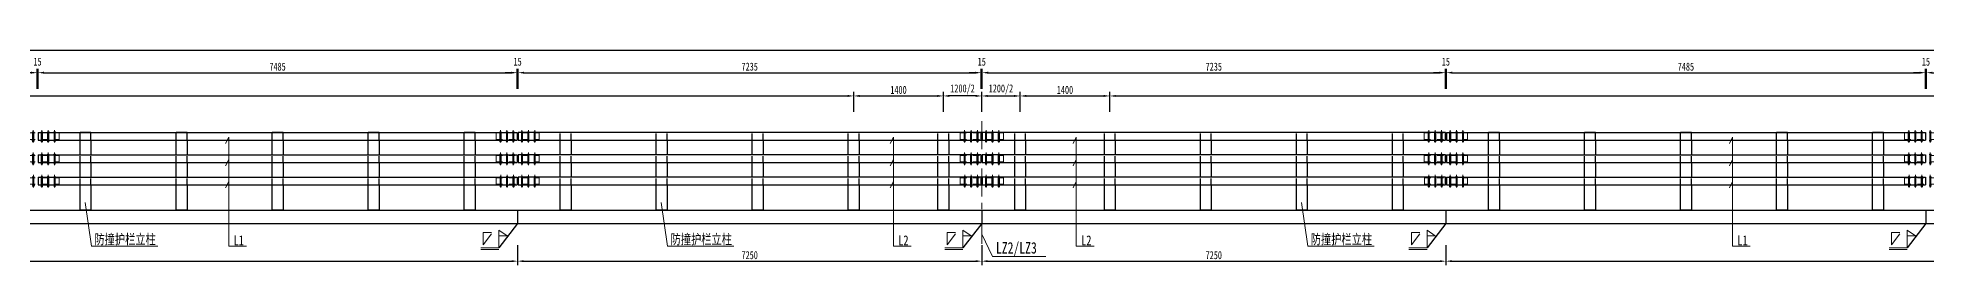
# Model space of a CAD drawing. Extents: x -904 to 1573, y -1003 to 20.
# Drawn here: x -852.98 to -823.48, y -802.41 to -798.86 of the extents above; entities that cross this region are included whole.
import ezdxf

# ---------------------------------------------------------------- set-up
doc = ezdxf.new("R2010")
doc.units = 0
doc.header["$LTSCALE"] = 5
for name, pattern in [('CENTER', [2, 1.25, -0.25, 0.25, -0.25]), ('CENTERX2', [4, 2.5, -0.5, 0.5, -0.5]), ('DASHED', [0.75, 0.5, -0.25]), ('DASHED2', [0.375, 0.25, -0.125])]:
    doc.linetypes.add(name, pattern=pattern)
doc.layers.get('0').update_dxf_attribs({"linetype": 'CONTINUOUS', "lineweight": 15})
doc.layers.get('DEFPOINTS').update_dxf_attribs({"color": 8, "linetype": 'CONTINUOUS'})
for name, color, linetype, lineweight in [('dashed', 4, 'DASHED2', 5), ('中心线', 2, 'CENTERX2', 13), ('尺寸及阴影线', 4, 'CONTINUOUS', 15), ('构造轮廓线', 3, 'CONTINUOUS', 25), ('标注', 4, 'CONTINUOUS', 15), ('点划线', 4, 'CENTER', 15), ('细实线', 7, 'CONTINUOUS', 15)]:
    doc.layers.add(name, color=color, linetype=linetype, lineweight=lineweight)
doc.styles.get("Standard").update_dxf_attribs({"font": '仿宋_GB2312.ttf', "width": 0.75})
doc.dimstyles.new('MSteel_1.0_1.0', dxfattribs={"dimtxt": 3, "dimasz": 1.2, "dimexe": 1, "dimexo": 1, "dimgap": 1, "dimtad": 3, "dimtoh": 1, "dimdec": 0, "dimzin": 0, "dimdsep": 46, "dimtxsty": 'Standard', "dimblk": 'ARCHTICK', "dimcen": 0.09, "dimclrd": 3, "dimclre": 3, "dimadec": 4, "dimazin": 0, "dimtfac": 1, "dimtdec": 0, "dimtofl": 0, "dimtmove": 0, "dimatfit": 3, "dimfxl": 1, "dimtolj": 1, "dimtzin": 0, "dimarcsym": 0})
doc.dimstyles.get("Standard").update_dxf_attribs({"dimscale": 0, "dimtxt": 2, "dimasz": 1.5, "dimexe": 1, "dimexo": 1, "dimgap": 0.5, "dimtad": 1, "dimdec": 1, "dimlfac": 100, "dimdsep": 46, "dimtxsty": 'Standard', "dimcen": 0, "dimclrd": 256, "dimclre": 256, "dimclrt": 256, "dimadec": 3, "dimazin": 2, "dimtfac": 1, "dimtdec": 1, "dimtmove": 2, "dimatfit": 3, "dimfxl": 3, "dimfxlon": 1, "dimtolj": 1, "dimtzin": 0, "dimarcsym": 0})

# ---------------------------------------------------------------- blocks, each defined once
blk = doc.blocks.new('横梁连接')
at = {"layer": 'dashed', "ltscale": 0.04}
for p, q in [((-900.238, -658.086), (-899.563, -658.086)), ((-900.238, -658.086), (-900.238, -658.186)), ((-899.563, -658.086), (-899.563, -658.186)), ((-900.238, -658.186), (-899.563, -658.186)), ((-900.238, -658.436), (-899.563, -658.436)), ((-900.238, -658.436), (-900.238, -658.536)), ((-899.563, -658.436), (-899.563, -658.536)), ((-900.238, -658.536), (-899.563, -658.536)), ((-900.235, -658.786), (-899.563, -658.786)), ((-900.235, -658.786), (-900.235, -658.886)), ((-900.235, -658.886), (-899.563, -658.886)), ((-899.563, -658.786), (-899.563, -658.886))]:
    blk.add_line(p, q, dxfattribs=at)
at = {"layer": 'dashed'}
for p, q in [((-900.153, -658.076), (-900.183, -658.076)), ((-900.177, -658.076), (-900.177, -658.225)), ((-900.159, -658.076), (-900.159, -658.225)), ((-900.053, -658.076), (-900.083, -658.076)), ((-900.077, -658.076), (-900.077, -658.225)), ((-900.059, -658.076), (-900.059, -658.225)), ((-899.953, -658.076), (-899.983, -658.076)), ((-899.977, -658.076), (-899.977, -658.225)), ((-899.959, -658.076), (-899.959, -658.225)), ((-899.848, -658.076), (-899.818, -658.076)), ((-899.842, -658.076), (-899.842, -658.225)), ((-899.824, -658.076), (-899.824, -658.225)), ((-899.748, -658.076), (-899.718, -658.076)), ((-899.742, -658.076), (-899.742, -658.225)), ((-899.724, -658.076), (-899.724, -658.225)), ((-899.648, -658.076), (-899.618, -658.076)), ((-899.642, -658.076), (-899.642, -658.225)), ((-899.624, -658.076), (-899.624, -658.225)), ((-900.153, -658.196), (-900.183, -658.196)), ((-900.183, -658.196), (-900.183, -658.208)), ((-900.183, -658.208), (-900.153, -658.208)), ((-900.153, -658.426), (-900.183, -658.426)), ((-900.177, -658.196), (-900.177, -658.208)), ((-900.177, -658.208), (-900.177, -658.225)), ((-900.159, -658.225), (-900.177, -658.225)), ((-900.177, -658.426), (-900.177, -658.575)), ((-900.159, -658.196), (-900.159, -658.208)), ((-900.159, -658.208), (-900.159, -658.225)), ((-900.159, -658.426), (-900.159, -658.575)), ((-900.153, -658.196), (-900.153, -658.208)), ((-900.053, -658.196), (-900.083, -658.196)), ((-900.083, -658.196), (-900.083, -658.208)), ((-900.083, -658.208), (-900.053, -658.208)), ((-900.053, -658.426), (-900.083, -658.426)), ((-900.077, -658.196), (-900.077, -658.208)), ((-900.077, -658.208), (-900.077, -658.225)), ((-900.059, -658.225), (-900.077, -658.225)), ((-900.077, -658.426), (-900.077, -658.575)), ((-900.059, -658.196), (-900.059, -658.208)), ((-900.059, -658.208), (-900.059, -658.225)), ((-900.059, -658.426), (-900.059, -658.575)), ((-900.053, -658.196), (-900.053, -658.208)), ((-899.953, -658.196), (-899.983, -658.196)), ((-899.983, -658.196), (-899.983, -658.208)), ((-899.983, -658.208), (-899.953, -658.208)), ((-899.953, -658.426), (-899.983, -658.426)), ((-899.977, -658.196), (-899.977, -658.208)), ((-899.977, -658.208), (-899.977, -658.225)), ((-899.959, -658.225), (-899.977, -658.225)), ((-899.977, -658.426), (-899.977, -658.575)), ((-899.959, -658.196), (-899.959, -658.208)), ((-899.959, -658.208), (-899.959, -658.225)), ((-899.959, -658.426), (-899.959, -658.575)), ((-899.953, -658.196), (-899.953, -658.208)), ((-899.848, -658.196), (-899.818, -658.196)), ((-899.848, -658.196), (-899.848, -658.208)), ((-899.818, -658.208), (-899.848, -658.208)), ((-899.848, -658.426), (-899.818, -658.426)), ((-899.842, -658.196), (-899.842, -658.208)), ((-899.842, -658.208), (-899.842, -658.225)), ((-899.842, -658.225), (-899.824, -658.225)), ((-899.842, -658.426), (-899.842, -658.575)), ((-899.824, -658.196), (-899.824, -658.208)), ((-899.824, -658.208), (-899.824, -658.225)), ((-899.824, -658.426), (-899.824, -658.575)), ((-899.818, -658.196), (-899.818, -658.208)), ((-899.748, -658.196), (-899.718, -658.196)), ((-899.748, -658.196), (-899.748, -658.208)), ((-899.718, -658.208), (-899.748, -658.208)), ((-899.748, -658.426), (-899.718, -658.426)), ((-899.742, -658.196), (-899.742, -658.208)), ((-899.742, -658.208), (-899.742, -658.225)), ((-899.742, -658.225), (-899.724, -658.225)), ((-899.742, -658.426), (-899.742, -658.575)), ((-899.724, -658.196), (-899.724, -658.208)), ((-899.724, -658.208), (-899.724, -658.225)), ((-899.724, -658.426), (-899.724, -658.575)), ((-899.718, -658.196), (-899.718, -658.208)), ((-899.648, -658.196), (-899.618, -658.196)), ((-899.648, -658.196), (-899.648, -658.208)), ((-899.618, -658.208), (-899.648, -658.208)), ((-899.648, -658.426), (-899.618, -658.426)), ((-899.642, -658.196), (-899.642, -658.208)), ((-899.642, -658.208), (-899.642, -658.225)), ((-899.642, -658.225), (-899.624, -658.225)), ((-899.642, -658.426), (-899.642, -658.575)), ((-899.624, -658.196), (-899.624, -658.208)), ((-899.624, -658.208), (-899.624, -658.225)), ((-899.624, -658.426), (-899.624, -658.575)), ((-899.618, -658.196), (-899.618, -658.208)), ((-900.153, -658.546), (-900.183, -658.546)), ((-900.183, -658.546), (-900.183, -658.558)), ((-900.183, -658.558), (-900.153, -658.558)), ((-900.177, -658.546), (-900.177, -658.558)), ((-900.177, -658.558), (-900.177, -658.575)), ((-900.159, -658.575), (-900.177, -658.575)), ((-900.159, -658.546), (-900.159, -658.558)), ((-900.159, -658.558), (-900.159, -658.575)), ((-900.153, -658.546), (-900.153, -658.558)), ((-900.053, -658.546), (-900.083, -658.546)), ((-900.083, -658.546), (-900.083, -658.558)), ((-900.083, -658.558), (-900.053, -658.558)), ((-900.077, -658.546), (-900.077, -658.558)), ((-900.077, -658.558), (-900.077, -658.575)), ((-900.059, -658.575), (-900.077, -658.575)), ((-900.059, -658.546), (-900.059, -658.558)), ((-900.059, -658.558), (-900.059, -658.575)), ((-900.053, -658.546), (-900.053, -658.558)), ((-899.953, -658.546), (-899.983, -658.546)), ((-899.983, -658.546), (-899.983, -658.558)), ((-899.983, -658.558), (-899.953, -658.558)), ((-899.977, -658.546), (-899.977, -658.558)), ((-899.977, -658.558), (-899.977, -658.575)), ((-899.959, -658.575), (-899.977, -658.575)), ((-899.959, -658.546), (-899.959, -658.558)), ((-899.959, -658.558), (-899.959, -658.575)), ((-899.953, -658.546), (-899.953, -658.558)), ((-899.848, -658.546), (-899.818, -658.546)), ((-899.848, -658.546), (-899.848, -658.558)), ((-899.818, -658.558), (-899.848, -658.558)), ((-899.842, -658.546), (-899.842, -658.558)), ((-899.842, -658.558), (-899.842, -658.575)), ((-899.842, -658.575), (-899.824, -658.575)), ((-899.824, -658.546), (-899.824, -658.558)), ((-899.824, -658.558), (-899.824, -658.575)), ((-899.818, -658.546), (-899.818, -658.558)), ((-899.748, -658.546), (-899.718, -658.546)), ((-899.748, -658.546), (-899.748, -658.558)), ((-899.718, -658.558), (-899.748, -658.558)), ((-899.742, -658.546), (-899.742, -658.558)), ((-899.742, -658.558), (-899.742, -658.575)), ((-899.742, -658.575), (-899.724, -658.575)), ((-899.724, -658.546), (-899.724, -658.558)), ((-899.724, -658.558), (-899.724, -658.575)), ((-899.718, -658.546), (-899.718, -658.558)), ((-899.648, -658.546), (-899.618, -658.546)), ((-899.648, -658.546), (-899.648, -658.558)), ((-899.618, -658.558), (-899.648, -658.558)), ((-899.642, -658.546), (-899.642, -658.558)), ((-899.642, -658.558), (-899.642, -658.575)), ((-899.642, -658.575), (-899.624, -658.575)), ((-899.624, -658.546), (-899.624, -658.558)), ((-899.624, -658.558), (-899.624, -658.575)), ((-899.618, -658.546), (-899.618, -658.558)), ((-900.15, -658.776), (-900.18, -658.776)), ((-900.15, -658.896), (-900.18, -658.896)), ((-900.18, -658.896), (-900.18, -658.908)), ((-900.18, -658.908), (-900.15, -658.908)), ((-900.175, -658.776), (-900.175, -658.925)), ((-900.175, -658.896), (-900.175, -658.908)), ((-900.175, -658.908), (-900.175, -658.925)), ((-900.157, -658.925), (-900.175, -658.925)), ((-900.157, -658.776), (-900.157, -658.925)), ((-900.157, -658.896), (-900.157, -658.908)), ((-900.157, -658.908), (-900.157, -658.925)), ((-900.15, -658.896), (-900.15, -658.908)), ((-900.05, -658.776), (-900.08, -658.776)), ((-900.05, -658.896), (-900.08, -658.896)), ((-900.08, -658.896), (-900.08, -658.908)), ((-900.08, -658.908), (-900.05, -658.908)), ((-900.075, -658.776), (-900.075, -658.925)), ((-900.075, -658.896), (-900.075, -658.908)), ((-900.075, -658.908), (-900.075, -658.925)), ((-900.057, -658.925), (-900.075, -658.925)), ((-900.057, -658.776), (-900.057, -658.925)), ((-900.057, -658.896), (-900.057, -658.908)), ((-900.057, -658.908), (-900.057, -658.925)), ((-900.05, -658.896), (-900.05, -658.908)), ((-899.95, -658.776), (-899.98, -658.776)), ((-899.95, -658.896), (-899.98, -658.896)), ((-899.98, -658.896), (-899.98, -658.908)), ((-899.98, -658.908), (-899.95, -658.908)), ((-899.975, -658.776), (-899.975, -658.925)), ((-899.975, -658.896), (-899.975, -658.908)), ((-899.975, -658.908), (-899.975, -658.925)), ((-899.957, -658.925), (-899.975, -658.925)), ((-899.957, -658.776), (-899.957, -658.925)), ((-899.957, -658.896), (-899.957, -658.908)), ((-899.957, -658.908), (-899.957, -658.925)), ((-899.95, -658.896), (-899.95, -658.908)), ((-899.848, -658.776), (-899.818, -658.776)), ((-899.848, -658.896), (-899.818, -658.896)), ((-899.848, -658.896), (-899.848, -658.908)), ((-899.818, -658.908), (-899.848, -658.908)), ((-899.842, -658.776), (-899.842, -658.925)), ((-899.842, -658.896), (-899.842, -658.908)), ((-899.842, -658.908), (-899.842, -658.925)), ((-899.842, -658.925), (-899.824, -658.925)), ((-899.824, -658.776), (-899.824, -658.925)), ((-899.824, -658.896), (-899.824, -658.908)), ((-899.824, -658.908), (-899.824, -658.925)), ((-899.818, -658.896), (-899.818, -658.908)), ((-899.748, -658.776), (-899.718, -658.776)), ((-899.748, -658.896), (-899.718, -658.896)), ((-899.748, -658.896), (-899.748, -658.908)), ((-899.718, -658.908), (-899.748, -658.908)), ((-899.742, -658.776), (-899.742, -658.925)), ((-899.742, -658.896), (-899.742, -658.908)), ((-899.742, -658.908), (-899.742, -658.925)), ((-899.742, -658.925), (-899.724, -658.925)), ((-899.724, -658.776), (-899.724, -658.925)), ((-899.724, -658.896), (-899.724, -658.908)), ((-899.724, -658.908), (-899.724, -658.925)), ((-899.718, -658.896), (-899.718, -658.908)), ((-899.648, -658.776), (-899.618, -658.776)), ((-899.648, -658.896), (-899.618, -658.896)), ((-899.648, -658.896), (-899.648, -658.908)), ((-899.618, -658.908), (-899.648, -658.908)), ((-899.642, -658.776), (-899.642, -658.925)), ((-899.642, -658.896), (-899.642, -658.908)), ((-899.642, -658.908), (-899.642, -658.925)), ((-899.642, -658.925), (-899.624, -658.925)), ((-899.624, -658.776), (-899.624, -658.925)), ((-899.624, -658.896), (-899.624, -658.908)), ((-899.624, -658.908), (-899.624, -658.925)), ((-899.618, -658.896), (-899.618, -658.908))]:
    blk.add_line(p, q, dxfattribs=at)
for centre in [(-900.168, -658.081), (-900.068, -658.081), (-899.968, -658.081), (-899.833, -658.081), (-899.733, -658.081), (-899.633, -658.081), (-900.168, -658.431), (-900.068, -658.431), (-899.968, -658.431), (-899.833, -658.431), (-899.733, -658.431), (-899.633, -658.431), (-900.165, -658.781), (-900.065, -658.781), (-899.965, -658.781), (-899.833, -658.781), (-899.733, -658.781), (-899.633, -658.781)]:
    blk.add_arc(centre, 0.0156, 16.8591, 163.1409, dxfattribs=at)
at = {"layer": '中心线', "ltscale": 40}
for p, q in [((-900.168, -658.04), (-900.168, -658.236)), ((-900.068, -658.04), (-900.068, -658.236)), ((-899.968, -658.04), (-899.968, -658.236)), ((-899.833, -658.04), (-899.833, -658.236)), ((-899.733, -658.04), (-899.733, -658.236)), ((-899.633, -658.04), (-899.633, -658.236)), ((-900.168, -658.39), (-900.168, -658.586)), ((-900.068, -658.39), (-900.068, -658.586)), ((-899.968, -658.39), (-899.968, -658.586)), ((-899.833, -658.39), (-899.833, -658.586)), ((-899.733, -658.39), (-899.733, -658.586)), ((-899.633, -658.39), (-899.633, -658.586)), ((-900.165, -658.74), (-900.165, -658.936)), ((-900.065, -658.74), (-900.065, -658.936)), ((-899.965, -658.74), (-899.965, -658.936)), ((-899.833, -658.74), (-899.833, -658.936)), ((-899.733, -658.74), (-899.733, -658.936)), ((-899.633, -658.74), (-899.633, -658.936))]:
    blk.add_line(p, q, dxfattribs=at)
blk = doc.blocks.new('HL7')
at = {"layer": '构造轮廓线'}
for p, q in [((-899.9, -658.776), (-892.415, -658.776)), ((-899.9, -658.776), (-899.9, -658.896)), ((-899.9, -658.896), (-892.415, -658.896)), ((-892.415, -658.776), (-892.415, -658.896))]:
    blk.add_line(p, q, dxfattribs=at)
blk = doc.blocks.new('L1 7.485')
at = {"layer": '标注', "color": 0}
blk.add_blockref('HL7', (899.9, 658.836), dxfattribs=at)
blk = doc.blocks.new('L2 7.235')
at = {"layer": '构造轮廓线'}
for p, q in [((0, 0.06), (0, -0.06)), ((7.235, 0.06), (0, 0.06)), ((7.235, -0.06), (7.235, 0.06)), ((0, -0.06), (7.235, -0.06))]:
    blk.add_line(p, q, dxfattribs=at)
blk = doc.blocks.new('jujhtkuki')
at = {"layer": '构造轮廓线', "linetype": 'DASHED', "ltscale": 0.01}
for p, q in [((-909.516, -658.064), (-909.516, -657.944)), ((-909.346, -658.064), (-909.346, -657.944)), ((-909.516, -658.414), (-909.516, -658.294)), ((-909.346, -658.414), (-909.346, -658.294)), ((-909.516, -658.764), (-909.516, -658.644)), ((-909.346, -658.764), (-909.346, -658.644))]:
    blk.add_line(p, q, dxfattribs=at)
at = {"layer": '构造轮廓线'}
for points in [[(-909.516, -657.944), (-909.346, -657.944)], [(-909.516, -658.294), (-909.516, -658.064)], [(-909.346, -658.064), (-909.346, -658.294)], [(-909.516, -658.644), (-909.516, -658.414)], [(-909.346, -658.414), (-909.346, -658.644)], [(-909.346, -658.764), (-909.346, -659.157), (-909.516, -659.157), (-909.516, -658.764)]]:
    blk.add_lwpolyline(points, dxfattribs=at)
blk = doc.blocks.new('*D46')
at = {"layer": 'DEFPOINTS', "color": 0, "transparency": 16777216}
for p in [(-840.238, -799.77), (-873.238, -801.551), (-840.238, -801.551)]:
    blk.add_point(p, dxfattribs=at)
at = {"layer": '尺寸及阴影线', "lineweight": -2, "transparency": 16777216}
for p, q in [((-873.238, -800.02), (-873.238, -799.707)), ((-840.238, -800.02), (-840.238, -799.707)), ((-873.144, -799.77), (-840.332, -799.77))]:
    blk.add_line(p, q, dxfattribs=at)
at = {"layer": '尺寸及阴影线', "transparency": 16777216}
for points in [[(-873.144, -799.754), (-873.144, -799.785), (-873.238, -799.77)], [(-840.332, -799.754), (-840.332, -799.785), (-840.238, -799.77)]]:
    blk.add_solid(points, dxfattribs=at)
at = {"layer": '尺寸及阴影线', "transparency": 16777216, "insert": (-856.738, -799.676), "char_height": 0.125, "attachment_point": 5}
blk.add_mtext('\\A1;22×1500', dxfattribs=at)
blk = doc.blocks.new('*D47')
at = {"layer": 'DEFPOINTS', "color": 0, "transparency": 16777216}
for p in [(-838.838, -799.77), (-840.238, -801.551), (-838.838, -801.551)]:
    blk.add_point(p, dxfattribs=at)
at = {"layer": '尺寸及阴影线', "lineweight": -2, "transparency": 16777216}
for p, q in [((-840.238, -800.02), (-840.238, -799.707)), ((-838.838, -800.02), (-838.838, -799.707)), ((-840.144, -799.77), (-838.932, -799.77))]:
    blk.add_line(p, q, dxfattribs=at)
at = {"layer": '尺寸及阴影线', "transparency": 16777216}
for points in [[(-840.144, -799.754), (-840.144, -799.785), (-840.238, -799.77)], [(-838.932, -799.754), (-838.932, -799.785), (-838.838, -799.77)]]:
    blk.add_solid(points, dxfattribs=at)
at = {"layer": '尺寸及阴影线', "transparency": 16777216, "insert": (-839.538, -799.676), "char_height": 0.125, "attachment_point": 5}
blk.add_mtext('\\A1;1400', dxfattribs=at)
blk = doc.blocks.new('*D48')
at = {"layer": 'DEFPOINTS', "color": 0, "transparency": 16777216}
for p in [(-838.838, -799.77), (-838.838, -800.338), (-838.238, -800.338)]:
    blk.add_point(p, dxfattribs=at)
at = {"layer": '尺寸及阴影线', "lineweight": -2, "transparency": 16777216}
for p, q in [((-838.838, -800.02), (-838.838, -799.707)), ((-838.238, -800.02), (-838.238, -799.707)), ((-838.332, -799.77), (-838.744, -799.77))]:
    blk.add_line(p, q, dxfattribs=at)
at = {"layer": '尺寸及阴影线', "transparency": 16777216}
for points in [[(-838.744, -799.754), (-838.744, -799.785), (-838.838, -799.77)], [(-838.332, -799.754), (-838.332, -799.785), (-838.238, -799.77)]]:
    blk.add_solid(points, dxfattribs=at)
at = {"layer": '尺寸及阴影线', "transparency": 16777216, "insert": (-838.538, -799.667), "char_height": 0.125, "attachment_point": 5}
blk.add_mtext('\\A1;1200/2', dxfattribs=at)
blk = doc.blocks.new('*D49')
at = {"layer": 'DEFPOINTS', "color": 0, "transparency": 16777216}
for p in [(-837.638, -799.77), (-838.238, -800.338), (-837.638, -800.338)]:
    blk.add_point(p, dxfattribs=at)
at = {"layer": '尺寸及阴影线', "lineweight": -2, "transparency": 16777216}
for p, q in [((-838.238, -800.02), (-838.238, -799.707)), ((-837.638, -800.02), (-837.638, -799.707)), ((-838.144, -799.77), (-837.732, -799.77))]:
    blk.add_line(p, q, dxfattribs=at)
at = {"layer": '尺寸及阴影线', "transparency": 16777216}
for points in [[(-838.144, -799.754), (-838.144, -799.785), (-838.238, -799.77)], [(-837.732, -799.754), (-837.732, -799.785), (-837.638, -799.77)]]:
    blk.add_solid(points, dxfattribs=at)
at = {"layer": '尺寸及阴影线', "transparency": 16777216, "insert": (-837.938, -799.667), "char_height": 0.125, "attachment_point": 5}
blk.add_mtext('\\A1;1200/2', dxfattribs=at)
blk = doc.blocks.new('*D53')
at = {"layer": 'DEFPOINTS', "color": 0, "transparency": 16777216}
for p in [(-845.495, -799.407), (-852.98, -800.338), (-845.495, -800.338)]:
    blk.add_point(p, dxfattribs=at)
at = {"layer": '尺寸及阴影线', "lineweight": -2, "transparency": 16777216}
for p, q in [((-852.98, -799.657), (-852.98, -799.344)), ((-852.887, -799.407), (-845.589, -799.407)), ((-845.495, -799.657), (-845.495, -799.344))]:
    blk.add_line(p, q, dxfattribs=at)
at = {"layer": '尺寸及阴影线', "transparency": 16777216}
for points in [[(-852.887, -799.391), (-852.887, -799.422), (-852.98, -799.407)], [(-845.589, -799.391), (-845.589, -799.422), (-845.495, -799.407)]]:
    blk.add_solid(points, dxfattribs=at)
at = {"layer": '尺寸及阴影线', "transparency": 16777216, "insert": (-849.238, -799.313), "char_height": 0.125, "attachment_point": 5}
blk.add_mtext('\\A1;7485', dxfattribs=at)
blk = doc.blocks.new('*D54')
at = {"layer": 'DEFPOINTS', "color": 0, "transparency": 16777216}
for p in [(-838.245, -799.407), (-845.48, -800.338), (-838.245, -800.338)]:
    blk.add_point(p, dxfattribs=at)
at = {"layer": '尺寸及阴影线', "lineweight": -2, "transparency": 16777216}
for p, q in [((-845.48, -799.657), (-845.48, -799.344)), ((-845.387, -799.407), (-838.339, -799.407)), ((-838.245, -799.657), (-838.245, -799.344))]:
    blk.add_line(p, q, dxfattribs=at)
at = {"layer": '尺寸及阴影线', "transparency": 16777216}
for points in [[(-845.387, -799.391), (-845.387, -799.422), (-845.48, -799.407)], [(-838.339, -799.391), (-838.339, -799.422), (-838.245, -799.407)]]:
    blk.add_solid(points, dxfattribs=at)
at = {"layer": '尺寸及阴影线', "transparency": 16777216, "insert": (-841.863, -799.313), "char_height": 0.125, "attachment_point": 5}
blk.add_mtext('\\A1;7235', dxfattribs=at)
blk = doc.blocks.new('*D56')
at = {"layer": 'DEFPOINTS', "color": 0, "transparency": 16777216}
for p in [(-852.98, -799.407), (-852.995, -800.338), (-852.98, -800.338)]:
    blk.add_point(p, dxfattribs=at)
at = {"layer": '尺寸及阴影线', "lineweight": -2, "transparency": 16777216}
for p, q in [((-853.089, -799.407), (-853.183, -799.407)), ((-852.995, -799.657), (-852.995, -799.344)), ((-852.995, -799.407), (-852.98, -799.407)), ((-852.98, -799.657), (-852.98, -799.344)), ((-852.887, -799.407), (-852.793, -799.407))]:
    blk.add_line(p, q, dxfattribs=at)
at = {"layer": '尺寸及阴影线', "transparency": 16777216}
for points in [[(-853.089, -799.391), (-853.089, -799.422), (-852.995, -799.407)], [(-852.887, -799.391), (-852.887, -799.422), (-852.98, -799.407)]]:
    blk.add_solid(points, dxfattribs=at)
at = {"layer": '尺寸及阴影线', "transparency": 16777216, "insert": (-852.988, -799.235), "char_height": 0.125, "attachment_point": 5}
blk.add_mtext('\\A1;15', dxfattribs=at)
blk = doc.blocks.new('*D57')
at = {"layer": 'DEFPOINTS', "color": 0, "transparency": 16777216}
for p in [(-845.48, -799.407), (-845.495, -800.338), (-845.48, -800.338)]:
    blk.add_point(p, dxfattribs=at)
at = {"layer": '尺寸及阴影线', "lineweight": -2, "transparency": 16777216}
for p, q in [((-845.589, -799.407), (-845.683, -799.407)), ((-845.495, -799.657), (-845.495, -799.344)), ((-845.495, -799.407), (-845.48, -799.407)), ((-845.48, -799.657), (-845.48, -799.344)), ((-845.387, -799.407), (-845.293, -799.407))]:
    blk.add_line(p, q, dxfattribs=at)
at = {"layer": '尺寸及阴影线', "transparency": 16777216}
for points in [[(-845.589, -799.391), (-845.589, -799.422), (-845.495, -799.407)], [(-845.387, -799.391), (-845.387, -799.422), (-845.48, -799.407)]]:
    blk.add_solid(points, dxfattribs=at)
at = {"layer": '尺寸及阴影线', "transparency": 16777216, "insert": (-845.488, -799.235), "char_height": 0.125, "attachment_point": 5}
blk.add_mtext('\\A1;15', dxfattribs=at)
blk = doc.blocks.new('*D58')
at = {"layer": 'DEFPOINTS', "color": 0, "transparency": 16777216}
for p in [(-838.23, -799.407), (-838.245, -800.338), (-838.23, -800.338)]:
    blk.add_point(p, dxfattribs=at)
at = {"layer": '尺寸及阴影线', "lineweight": -2, "transparency": 16777216}
for p, q in [((-838.339, -799.407), (-838.433, -799.407)), ((-838.245, -799.657), (-838.245, -799.344)), ((-838.245, -799.407), (-838.23, -799.407)), ((-838.23, -799.657), (-838.23, -799.344)), ((-838.137, -799.407), (-838.043, -799.407))]:
    blk.add_line(p, q, dxfattribs=at)
at = {"layer": '尺寸及阴影线', "transparency": 16777216}
for points in [[(-838.339, -799.391), (-838.339, -799.422), (-838.245, -799.407)], [(-838.137, -799.391), (-838.137, -799.422), (-838.23, -799.407)]]:
    blk.add_solid(points, dxfattribs=at)
at = {"layer": '尺寸及阴影线', "transparency": 16777216, "insert": (-838.238, -799.235), "char_height": 0.125, "attachment_point": 5}
blk.add_mtext('\\A1;15', dxfattribs=at)
blk = doc.blocks.new('*D61')
at = {"layer": 'DEFPOINTS', "color": 0, "transparency": 16777216}
for p in [(-837.638, -799.77), (-838.238, -800.338), (-837.638, -800.338)]:
    blk.add_point(p, dxfattribs=at)
at = {"layer": '尺寸及阴影线', "lineweight": -2, "transparency": 16777216}
for p, q in [((-838.238, -800.02), (-838.238, -799.707)), ((-837.638, -800.02), (-837.638, -799.707)), ((-838.144, -799.77), (-837.732, -799.77))]:
    blk.add_line(p, q, dxfattribs=at)
at = {"layer": '尺寸及阴影线', "transparency": 16777216}
for points in [[(-838.144, -799.754), (-838.144, -799.785), (-838.238, -799.77)], [(-837.732, -799.754), (-837.732, -799.785), (-837.638, -799.77)]]:
    blk.add_solid(points, dxfattribs=at)
at = {"layer": '尺寸及阴影线', "transparency": 16777216, "insert": (-837.938, -799.667), "char_height": 0.125, "attachment_point": 5}
blk.add_mtext('\\A1;1200/2', dxfattribs=at)
blk = doc.blocks.new('*D62')
at = {"layer": 'DEFPOINTS', "color": 0, "transparency": 16777216}
for p in [(-830.995, -799.407), (-838.23, -800.338), (-830.995, -800.338)]:
    blk.add_point(p, dxfattribs=at)
at = {"layer": '尺寸及阴影线', "lineweight": -2, "transparency": 16777216}
for p, q in [((-838.23, -799.657), (-838.23, -799.344)), ((-838.137, -799.407), (-831.089, -799.407)), ((-830.995, -799.657), (-830.995, -799.344))]:
    blk.add_line(p, q, dxfattribs=at)
at = {"layer": '尺寸及阴影线', "transparency": 16777216}
for points in [[(-838.137, -799.391), (-838.137, -799.422), (-838.23, -799.407)], [(-831.089, -799.391), (-831.089, -799.422), (-830.995, -799.407)]]:
    blk.add_solid(points, dxfattribs=at)
at = {"layer": '尺寸及阴影线', "transparency": 16777216, "insert": (-834.613, -799.313), "char_height": 0.125, "attachment_point": 5}
blk.add_mtext('\\A1;7235', dxfattribs=at)
blk = doc.blocks.new('*D63')
at = {"layer": 'DEFPOINTS', "color": 0, "transparency": 16777216}
for p in [(-836.238, -799.77), (-837.638, -801.551), (-836.238, -801.551)]:
    blk.add_point(p, dxfattribs=at)
at = {"layer": '尺寸及阴影线', "lineweight": -2, "transparency": 16777216}
for p, q in [((-837.638, -800.02), (-837.638, -799.707)), ((-836.238, -800.02), (-836.238, -799.707)), ((-837.544, -799.77), (-836.332, -799.77))]:
    blk.add_line(p, q, dxfattribs=at)
at = {"layer": '尺寸及阴影线', "transparency": 16777216}
for points in [[(-837.544, -799.754), (-837.544, -799.785), (-837.638, -799.77)], [(-836.332, -799.754), (-836.332, -799.785), (-836.238, -799.77)]]:
    blk.add_solid(points, dxfattribs=at)
at = {"layer": '尺寸及阴影线', "transparency": 16777216, "insert": (-836.938, -799.676), "char_height": 0.125, "attachment_point": 5}
blk.add_mtext('\\A1;1400', dxfattribs=at)
blk = doc.blocks.new('*D64')
at = {"layer": 'DEFPOINTS', "color": 0, "transparency": 16777216}
for p in [(-830.98, -799.407), (-830.995, -800.338), (-830.98, -800.338)]:
    blk.add_point(p, dxfattribs=at)
at = {"layer": '尺寸及阴影线', "lineweight": -2, "transparency": 16777216}
for p, q in [((-831.089, -799.407), (-831.183, -799.407)), ((-830.995, -799.657), (-830.995, -799.344)), ((-830.995, -799.407), (-830.98, -799.407)), ((-830.98, -799.657), (-830.98, -799.344)), ((-830.887, -799.407), (-830.793, -799.407))]:
    blk.add_line(p, q, dxfattribs=at)
at = {"layer": '尺寸及阴影线', "transparency": 16777216}
for points in [[(-831.089, -799.391), (-831.089, -799.422), (-830.995, -799.407)], [(-830.887, -799.391), (-830.887, -799.422), (-830.98, -799.407)]]:
    blk.add_solid(points, dxfattribs=at)
at = {"layer": '尺寸及阴影线', "transparency": 16777216, "insert": (-830.988, -799.235), "char_height": 0.125, "attachment_point": 5}
blk.add_mtext('\\A1;15', dxfattribs=at)
blk = doc.blocks.new('*D65')
at = {"layer": 'DEFPOINTS', "color": 0, "transparency": 16777216}
for p in [(-823.495, -799.407), (-830.98, -800.338), (-823.495, -800.338)]:
    blk.add_point(p, dxfattribs=at)
at = {"layer": '尺寸及阴影线', "lineweight": -2, "transparency": 16777216}
for p, q in [((-830.98, -799.657), (-830.98, -799.344)), ((-830.887, -799.407), (-823.589, -799.407)), ((-823.495, -799.657), (-823.495, -799.344))]:
    blk.add_line(p, q, dxfattribs=at)
at = {"layer": '尺寸及阴影线', "transparency": 16777216}
for points in [[(-830.887, -799.391), (-830.887, -799.422), (-830.98, -799.407)], [(-823.589, -799.391), (-823.589, -799.422), (-823.495, -799.407)]]:
    blk.add_solid(points, dxfattribs=at)
at = {"layer": '尺寸及阴影线', "transparency": 16777216, "insert": (-827.238, -799.313), "char_height": 0.125, "attachment_point": 5}
blk.add_mtext('\\A1;7485', dxfattribs=at)
blk = doc.blocks.new('*D59')
at = {"layer": 'DEFPOINTS', "color": 0, "transparency": 16777216}
for p in [(-823.48, -799.407), (-823.495, -800.338), (-823.48, -800.338)]:
    blk.add_point(p, dxfattribs=at)
at = {"layer": '尺寸及阴影线', "lineweight": -2, "transparency": 16777216}
for p, q in [((-823.589, -799.407), (-823.683, -799.407)), ((-823.495, -799.657), (-823.495, -799.344)), ((-823.495, -799.407), (-823.48, -799.407)), ((-823.48, -799.657), (-823.48, -799.344)), ((-823.387, -799.407), (-823.293, -799.407))]:
    blk.add_line(p, q, dxfattribs=at)
at = {"layer": '尺寸及阴影线', "transparency": 16777216}
for points in [[(-823.589, -799.391), (-823.589, -799.422), (-823.495, -799.407)], [(-823.387, -799.391), (-823.387, -799.422), (-823.48, -799.407)]]:
    blk.add_solid(points, dxfattribs=at)
at = {"layer": '尺寸及阴影线', "transparency": 16777216, "insert": (-823.488, -799.235), "char_height": 0.125, "attachment_point": 5}
blk.add_mtext('\\A1;15', dxfattribs=at)
blk = doc.blocks.new('*D97')
at = {"layer": 'DEFPOINTS', "color": 0, "transparency": 16777216}
for p in [(-837.638, -799.77), (-838.238, -800.338), (-837.638, -800.338)]:
    blk.add_point(p, dxfattribs=at)
at = {"layer": '尺寸及阴影线', "lineweight": -2, "transparency": 16777216}
for p, q in [((-838.238, -800.02), (-838.238, -799.707)), ((-837.638, -800.02), (-837.638, -799.707)), ((-838.144, -799.77), (-837.732, -799.77))]:
    blk.add_line(p, q, dxfattribs=at)
at = {"layer": '尺寸及阴影线', "transparency": 16777216}
for points in [[(-838.144, -799.754), (-838.144, -799.785), (-838.238, -799.77)], [(-837.732, -799.754), (-837.732, -799.785), (-837.638, -799.77)]]:
    blk.add_solid(points, dxfattribs=at)
at = {"layer": '尺寸及阴影线', "transparency": 16777216, "insert": (-837.938, -799.667), "char_height": 0.125, "attachment_point": 5}
blk.add_mtext('\\A1;1200/2', dxfattribs=at)
blk = doc.blocks.new('*D98')
at = {"layer": 'DEFPOINTS', "color": 0, "transparency": 16777216}
for p in [(-836.238, -799.77), (-837.638, -801.551), (-836.238, -801.551)]:
    blk.add_point(p, dxfattribs=at)
at = {"layer": '尺寸及阴影线', "lineweight": -2, "transparency": 16777216}
for p, q in [((-837.638, -800.02), (-837.638, -799.707)), ((-836.238, -800.02), (-836.238, -799.707)), ((-837.544, -799.77), (-836.332, -799.77))]:
    blk.add_line(p, q, dxfattribs=at)
at = {"layer": '尺寸及阴影线', "transparency": 16777216}
for points in [[(-837.544, -799.754), (-837.544, -799.785), (-837.638, -799.77)], [(-836.332, -799.754), (-836.332, -799.785), (-836.238, -799.77)]]:
    blk.add_solid(points, dxfattribs=at)
at = {"layer": '尺寸及阴影线', "transparency": 16777216, "insert": (-836.938, -799.676), "char_height": 0.125, "attachment_point": 5}
blk.add_mtext('\\A1;1400', dxfattribs=at)
blk = doc.blocks.new('*D99')
at = {"layer": 'DEFPOINTS', "color": 0, "transparency": 16777216}
for p in [(-803.238, -799.77), (-836.238, -801.551), (-803.238, -801.551)]:
    blk.add_point(p, dxfattribs=at)
at = {"layer": '尺寸及阴影线', "lineweight": -2, "transparency": 16777216}
for p, q in [((-836.238, -800.02), (-836.238, -799.707)), ((-803.238, -800.02), (-803.238, -799.707)), ((-836.144, -799.77), (-803.332, -799.77))]:
    blk.add_line(p, q, dxfattribs=at)
at = {"layer": '尺寸及阴影线', "transparency": 16777216}
for points in [[(-836.144, -799.754), (-836.144, -799.785), (-836.238, -799.77)], [(-803.332, -799.754), (-803.332, -799.785), (-803.238, -799.77)]]:
    blk.add_solid(points, dxfattribs=at)
at = {"layer": '尺寸及阴影线', "transparency": 16777216, "insert": (-819.738, -799.676), "char_height": 0.125, "attachment_point": 5}
blk.add_mtext('\\A1;22×1500', dxfattribs=at)
blk = doc.blocks.new('*D121')
at = {"layer": 'DEFPOINTS', "color": 0, "transparency": 16777216}
for p in [(-727.238, -799.057), (-875.238, -800.222), (-727.238, -800.222)]:
    blk.add_point(p, dxfattribs=at)
at = {"layer": '尺寸及阴影线', "lineweight": -2, "transparency": 16777216}
for p, q in [((-875.238, -799.307), (-875.238, -798.995)), ((-875.144, -799.057), (-727.332, -799.057)), ((-727.238, -799.307), (-727.238, -798.995))]:
    blk.add_line(p, q, dxfattribs=at)
at = {"layer": '尺寸及阴影线', "transparency": 16777216}
for points in [[(-875.144, -799.042), (-875.144, -799.073), (-875.238, -799.057)], [(-727.332, -799.042), (-727.332, -799.073), (-727.238, -799.057)]]:
    blk.add_solid(points, dxfattribs=at)
at = {"layer": '尺寸及阴影线', "transparency": 16777216, "insert": (-801.238, -798.954), "char_height": 0.125, "attachment_point": 5}
blk.add_mtext('\\A1;4×（7250+3×7500+7250）', dxfattribs=at)
blk = doc.blocks.new('_ArchTick')
at = {"color": 0, "linetype": 'ByBlock', "const_width": 0.15}
blk.add_lwpolyline([(-0.5, -0.5), (0.5, 0.5)], dxfattribs=at)
blk = doc.blocks.new('yr5jhyuyk')
at = {"layer": '细实线'}
for p, q in [((-899.905, -658.15), (-899.955, -658.25)), ((-899.905, -658.499), (-899.955, -658.598)), ((-899.905, -658.844), (-899.955, -658.944))]:
    blk.add_line(p, q, dxfattribs=at)
blk = doc.blocks.new('*D131')
at = {"layer": 'DEFPOINTS', "color": 0, "transparency": 16777216}
for p in [(-867.988, -801.551), (-845.488, -801.551), (-845.488, -802.348)]:
    blk.add_point(p, dxfattribs=at)
at = {"layer": '尺寸及阴影线', "lineweight": -2, "transparency": 16777216}
for p, q in [((-867.988, -802.098), (-867.988, -802.41)), ((-845.488, -802.098), (-845.488, -802.41)), ((-867.894, -802.348), (-845.582, -802.348))]:
    blk.add_line(p, q, dxfattribs=at)
at = {"layer": '尺寸及阴影线', "transparency": 16777216}
for points in [[(-867.894, -802.332), (-867.894, -802.363), (-867.988, -802.348)], [(-845.582, -802.332), (-845.582, -802.363), (-845.488, -802.348)]]:
    blk.add_solid(points, dxfattribs=at)
at = {"layer": '尺寸及阴影线', "transparency": 16777216, "insert": (-856.738, -802.254), "char_height": 0.125, "attachment_point": 5}
blk.add_mtext('\\A1;3×7500', dxfattribs=at)
blk = doc.blocks.new('*D132')
at = {"layer": 'DEFPOINTS', "color": 0, "transparency": 16777216}
for p in [(-845.488, -801.656), (-838.238, -801.656), (-838.238, -802.348)]:
    blk.add_point(p, dxfattribs=at)
at = {"layer": '尺寸及阴影线', "lineweight": -2, "transparency": 16777216}
for p, q in [((-845.488, -802.098), (-845.488, -802.41)), ((-838.238, -802.098), (-838.238, -802.41)), ((-845.394, -802.348), (-838.332, -802.348))]:
    blk.add_line(p, q, dxfattribs=at)
at = {"layer": '尺寸及阴影线', "transparency": 16777216}
for points in [[(-845.394, -802.332), (-845.394, -802.363), (-845.488, -802.348)], [(-838.332, -802.332), (-838.332, -802.363), (-838.238, -802.348)]]:
    blk.add_solid(points, dxfattribs=at)
at = {"layer": '尺寸及阴影线', "transparency": 16777216, "insert": (-841.863, -802.254), "char_height": 0.125, "attachment_point": 5}
blk.add_mtext('\\A1;7250', dxfattribs=at)
blk = doc.blocks.new('*D133')
at = {"layer": 'DEFPOINTS', "color": 0, "transparency": 16777216}
for p in [(-838.238, -801.656), (-830.988, -801.761), (-830.988, -802.348)]:
    blk.add_point(p, dxfattribs=at)
at = {"layer": '尺寸及阴影线', "lineweight": -2, "transparency": 16777216}
for p, q in [((-838.238, -802.098), (-838.238, -802.41)), ((-830.988, -802.098), (-830.988, -802.41)), ((-838.144, -802.348), (-831.082, -802.348))]:
    blk.add_line(p, q, dxfattribs=at)
at = {"layer": '尺寸及阴影线', "transparency": 16777216}
for points in [[(-838.144, -802.332), (-838.144, -802.363), (-838.238, -802.348)], [(-831.082, -802.332), (-831.082, -802.363), (-830.988, -802.348)]]:
    blk.add_solid(points, dxfattribs=at)
at = {"layer": '尺寸及阴影线', "transparency": 16777216, "insert": (-834.613, -802.254), "char_height": 0.125, "attachment_point": 5}
blk.add_mtext('\\A1;7250', dxfattribs=at)
blk = doc.blocks.new('*D134')
at = {"layer": 'DEFPOINTS', "color": 0, "transparency": 16777216}
for p in [(-830.988, -801.551), (-808.488, -801.656), (-808.488, -802.348)]:
    blk.add_point(p, dxfattribs=at)
at = {"layer": '尺寸及阴影线', "lineweight": -2, "transparency": 16777216}
for p, q in [((-830.988, -802.098), (-830.988, -802.41)), ((-808.488, -802.098), (-808.488, -802.41)), ((-830.894, -802.348), (-808.582, -802.348))]:
    blk.add_line(p, q, dxfattribs=at)
at = {"layer": '尺寸及阴影线', "transparency": 16777216}
for points in [[(-830.894, -802.332), (-830.894, -802.363), (-830.988, -802.348)], [(-808.582, -802.332), (-808.582, -802.363), (-808.488, -802.348)]]:
    blk.add_solid(points, dxfattribs=at)
at = {"layer": '尺寸及阴影线', "transparency": 16777216, "insert": (-819.738, -802.254), "char_height": 0.125, "attachment_point": 5}
blk.add_mtext('\\A1;3×7500', dxfattribs=at)

msp = doc.modelspace()

# ---------------------------------------------------------------- linework, layer by layer
for p, q in [((-838.23779, -801.9276), (-838.0699, -802.27532)), ((-838.0699, -802.27532), (-837.23938, -802.27532))]:
    msp.add_line(p, q)
at = {"layer": '尺寸及阴影线', "color": 0}
for p, q in [((-845.89675, -801.90102), (-846.02709, -801.90102)), ((-846.02709, -801.90102), (-846.02709, -802.09016)), ((-846.02709, -802.09016), (-845.89675, -801.92021)), ((-845.78237, -801.86352), (-845.78237, -801.95378)), ((-845.65359, -801.95378), (-845.78237, -801.86352)), ((-845.78237, -801.95378), (-845.65359, -801.95378)), ((-845.78237, -801.95378), (-845.78237, -802.13727)), ((-838.64675, -801.90102), (-838.77709, -801.90102)), ((-838.77709, -801.90102), (-838.77709, -802.09016)), ((-838.77709, -802.09016), (-838.64675, -801.92021)), ((-838.53237, -801.86352), (-838.53237, -801.95378)), ((-838.40359, -801.95378), (-838.53237, -801.86352)), ((-838.53237, -801.95378), (-838.40359, -801.95378)), ((-838.53237, -801.95378), (-838.53237, -802.13727)), ((-831.39675, -801.90102), (-831.52709, -801.90102)), ((-831.52709, -801.90102), (-831.52709, -802.09016)), ((-831.52709, -802.09016), (-831.39675, -801.92021)), ((-831.28237, -801.86352), (-831.28237, -801.95378)), ((-831.15359, -801.95378), (-831.28237, -801.86352)), ((-831.28237, -801.95378), (-831.15359, -801.95378)), ((-831.28237, -801.95378), (-831.28237, -802.13727)), ((-823.89675, -801.90102), (-824.02709, -801.90102)), ((-824.02709, -801.90102), (-824.02709, -802.09016)), ((-824.02709, -802.09016), (-823.89675, -801.92021)), ((-823.78237, -801.86352), (-823.78237, -801.95378)), ((-823.65359, -801.95378), (-823.78237, -801.86352)), ((-823.78237, -801.95378), (-823.65359, -801.95378)), ((-823.78237, -801.95378), (-823.78237, -802.13727)), ((-846.06413, -802.13727), (-845.78237, -802.13727)), ((-846.06413, -802.16757), (-845.78237, -802.16757)), ((-838.81413, -802.13727), (-838.53237, -802.13727)), ((-838.81413, -802.16757), (-838.53237, -802.16757)), ((-831.56413, -802.13727), (-831.28237, -802.13727)), ((-831.56413, -802.16757), (-831.28237, -802.16757)), ((-824.06413, -802.13727), (-823.78237, -802.13727)), ((-824.06413, -802.16757), (-823.78237, -802.16757))]:
    msp.add_line(p, q, dxfattribs=at)
at = {"layer": '构造轮廓线'}
for p, q in [((-903.11779, -801.55065), (-699.35779, -801.55065)), ((-903.11779, -801.76065), (-699.35779, -801.76065)), ((-845.48779, -801.55066), (-845.48779, -801.76066)), ((-838.23779, -801.55066), (-838.23779, -801.76066)), ((-830.98779, -801.55066), (-830.98779, -801.76066)), ((-823.48779, -801.55066), (-823.48779, -801.76066))]:
    msp.add_line(p, q, dxfattribs=at)
at = {"layer": '点划线', "ltscale": 0.07}
msp.add_line((-838.23779, -800.1636), (-838.23779, -802.35345), dxfattribs=at)
at = {"layer": '细实线'}
for p, q in [((-850.00029, -800.41138), (-850.00029, -802.11401)), ((-839.6186, -800.41138), (-839.6186, -802.11401)), ((-836.76125, -800.41138), (-836.76125, -802.11401)), ((-826.50965, -800.41138), (-826.50965, -802.11401)), ((-852.1452, -802.11401), (-852.24515, -801.43416)), ((-843.1452, -802.11401), (-843.24515, -801.43416)), ((-833.1452, -802.11401), (-833.24515, -801.43416)), ((-852.1452, -802.11401), (-851.10869, -802.11401)), ((-849.72328, -802.11401), (-850.00029, -802.11401)), ((-843.1452, -802.11401), (-842.10869, -802.11401)), ((-839.34158, -802.11401), (-839.6186, -802.11401)), ((-836.48424, -802.11401), (-836.76125, -802.11401)), ((-833.1452, -802.11401), (-832.10869, -802.11401)), ((-826.23264, -802.11401), (-826.50965, -802.11401))]:
    msp.add_line(p, q, dxfattribs=at)

# ---------------------------------------------------------------- block references
at = {"layer": '尺寸及阴影线', "color": 0}
for name, p in [('L1 7.485', (-852.98029, -800.39765)), ('L2 7.235', (-845.48029, -800.39765)), ('L2 7.235', (-838.23029, -800.39765)), ('L1 7.485', (-830.98029, -800.39765)), ('L1 7.485', (-852.98029, -800.74765)), ('L2 7.235', (-845.48029, -800.74765)), ('L2 7.235', (-838.23029, -800.74765)), ('L1 7.485', (-830.98029, -800.74765)), ('L1 7.485', (-852.98029, -801.09765)), ('L2 7.235', (-845.48029, -801.09765)), ('L2 7.235', (-838.23029, -801.09765)), ('L1 7.485', (-830.98029, -801.09765))]:
    msp.add_blockref(name, p, dxfattribs=at)
at = {"layer": '构造轮廓线'}
for name, p in [('jujhtkuki', (57.19334, -142.39328)), ('jujhtkuki', (58.69334, -142.39328)), ('yr5jhyuyk', (49.90509, -142.2612)), ('jujhtkuki', (60.19334, -142.39328)), ('jujhtkuki', (61.69334, -142.39328)), ('jujhtkuki', (63.19334, -142.39328)), ('jujhtkuki', (64.69334, -142.39328)), ('jujhtkuki', (66.19334, -142.39328)), ('jujhtkuki', (67.69334, -142.39328)), ('jujhtkuki', (69.19334, -142.39328)), ('yr5jhyuyk', (60.28678, -142.2612)), ('jujhtkuki', (70.59334, -142.39328)), ('jujhtkuki', (71.79334, -142.39328)), ('yr5jhyuyk', (63.14413, -142.2612)), ('jujhtkuki', (73.19334, -142.39328)), ('jujhtkuki', (74.69334, -142.39328)), ('jujhtkuki', (76.19334, -142.39328)), ('jujhtkuki', (77.69334, -142.39328)), ('jujhtkuki', (79.19334, -142.39328)), ('jujhtkuki', (80.69334, -142.39328)), ('jujhtkuki', (82.19334, -142.39328)), ('yr5jhyuyk', (73.39573, -142.2612)), ('jujhtkuki', (83.69334, -142.39328)), ('jujhtkuki', (85.19334, -142.39328))]:
    msp.add_blockref(name, p, dxfattribs=at)
at = {"layer": '标注', "color": 0}
for p in [(46.9125, -142.2612), (54.4125, -142.2612), (61.6625, -142.2612), (68.9125, -142.2612), (76.4125, -142.2612)]:
    msp.add_blockref('横梁连接', p, dxfattribs=at)

# ---------------------------------------------------------------- texts
at = {"layer": '构造轮廓线', "color": 0, "width": 0.75}
for s, height, p in [('L1', 0.15625, (-849.92329, -802.1012)), ('L2', 0.15625, (-839.5416, -802.1012)), ('LZ2/LZ3', 0.178571, (-838.01544, -802.22883)), ('L2', 0.15625, (-836.68425, -802.1012)), ('L1', 0.15625, (-826.43265, -802.1012))]:
    msp.add_text(s, height=height, dxfattribs=at).set_placement(p)
at = {"layer": '构造轮廓线', "color": 0, "char_height": 0.15625, "attachment_point": 7}
for insert in [(-852.09891, -802.1012), (-843.09891, -802.1012), (-833.09891, -802.1012)]:
    msp.add_mtext('防撞护栏立柱', dxfattribs=dict(at, insert=insert))

# ---------------------------------------------------------------- dimensions: what is measured, and where the dimension line sits
at = {"layer": '尺寸及阴影线', "color": 0}
for base, p1, p2, text, picture, middle in [((-727.23779, -799.05736), (-875.23779, -800.2223), (-727.23779, -800.2223), '4×（7250+3×7500+7250）', '*D121', (-801.23779, -798.95415)), ((-840.23779, -799.76978), (-873.23779, -801.55065), (-840.23779, -801.55065), '22×1500', '*D46', (-856.73779, -799.67603)), ((-838.83779, -799.76978), (-838.23779, -800.33765), (-838.83779, -800.33765), '1200/2', '*D48', (-838.53779, -799.66657)), ((-837.63779, -799.76978), (-838.23779, -800.33765), (-837.63779, -800.33765), '1200/2', '*D49', (-837.93779, -799.66657)), ((-837.63779, -799.76978), (-838.23779, -800.33765), (-837.63779, -800.33765), '1200/2', '*D61', (-837.93779, -799.66657)), ((-837.63779, -799.76978), (-838.23779, -800.33765), (-837.63779, -800.33765), '1200/2', '*D97', (-837.93779, -799.66657)), ((-803.23779, -799.76978), (-836.23779, -801.55065), (-803.23779, -801.55065), '22×1500', '*D99', (-819.73779, -799.67603)), ((-845.48779, -802.34782), (-867.98779, -801.55066), (-845.48779, -801.55066), '3×7500', '*D131', (-856.73779, -802.25407)), ((-808.48779, -802.34782), (-830.98779, -801.55066), (-808.48779, -801.65566), '3×7500', '*D134', (-819.73779, -802.25407))]:
    dim = msp.add_linear_dim(base=base, p1=p1, p2=p2, text=text, dimstyle='Standard', override={"dimscale": 0.0625, "dimlfac": 1000, "dimfxl": 4}, dxfattribs=at)
    dim.commit()
    dim.dimension.update_dxf_attribs({"geometry": picture, "text_midpoint": middle})
for base, p1, p2, picture, middle in [((-852.98029, -799.40668), (-852.99529, -800.33765), (-852.98029, -800.33765), '*D56', (-852.98779, -799.23481)), ((-845.48029, -799.40668), (-845.49529, -800.33765), (-845.48029, -800.33765), '*D57', (-845.48779, -799.23481)), ((-838.23029, -799.40668), (-838.24529, -800.33765), (-838.23029, -800.33765), '*D58', (-838.23779, -799.23481)), ((-830.98029, -799.40668), (-830.99529, -800.33765), (-830.98029, -800.33765), '*D64', (-830.98779, -799.23481)), ((-823.48029, -799.40668), (-823.49529, -800.33765), (-823.48029, -800.33765), '*D59', (-823.48779, -799.23481)), ((-845.49529, -799.40668), (-852.98029, -800.33765), (-845.49529, -800.33765), '*D53', (-849.23779, -799.31293)), ((-838.24529, -799.40668), (-845.48029, -800.33765), (-838.24529, -800.33765), '*D54', (-841.86279, -799.31293)), ((-830.99529, -799.40668), (-838.23029, -800.33765), (-830.99529, -800.33765), '*D62', (-834.61279, -799.31293)), ((-823.49529, -799.40668), (-830.98029, -800.33765), (-823.49529, -800.33765), '*D65', (-827.23779, -799.31293)), ((-838.83779, -799.76978), (-840.23779, -801.55065), (-838.83779, -801.55065), '*D47', (-839.53779, -799.67603)), ((-836.23779, -799.76978), (-837.63779, -801.55065), (-836.23779, -801.55065), '*D63', (-836.93779, -799.67603)), ((-836.23779, -799.76978), (-837.63779, -801.55065), (-836.23779, -801.55065), '*D98', (-836.93779, -799.67603)), ((-838.23779, -802.34782), (-845.48779, -801.65566), (-838.23779, -801.65566), '*D132', (-841.86279, -802.25407)), ((-830.98779, -802.34782), (-838.23779, -801.65566), (-830.98779, -801.76065), '*D133', (-834.61279, -802.25407))]:
    dim = msp.add_linear_dim(base=base, p1=p1, p2=p2, dimstyle='Standard', override={"dimscale": 0.0625, "dimlfac": 1000, "dimfxl": 4}, dxfattribs=at)
    dim.commit()
    dim.dimension.update_dxf_attribs({"geometry": picture, "text_midpoint": middle})

# ---------------------------------------------------------------- leaders
at = {"layer": '细实线'}
for points in [[(-845.48779, -801.76066), (-845.78237, -802.13727)], [(-838.23779, -801.76066), (-838.53237, -802.13727)], [(-830.98779, -801.76066), (-831.28237, -802.13727)], [(-823.48779, -801.76066), (-823.78237, -802.13727)]]:
    msp.add_leader(points, dimstyle='MSteel_1.0_1.0', override={"dimscale": 33.333333, "dimasz": 0.002, "dimclrd": 256}, dxfattribs=at)

doc.saveas('drawing.dxf')
